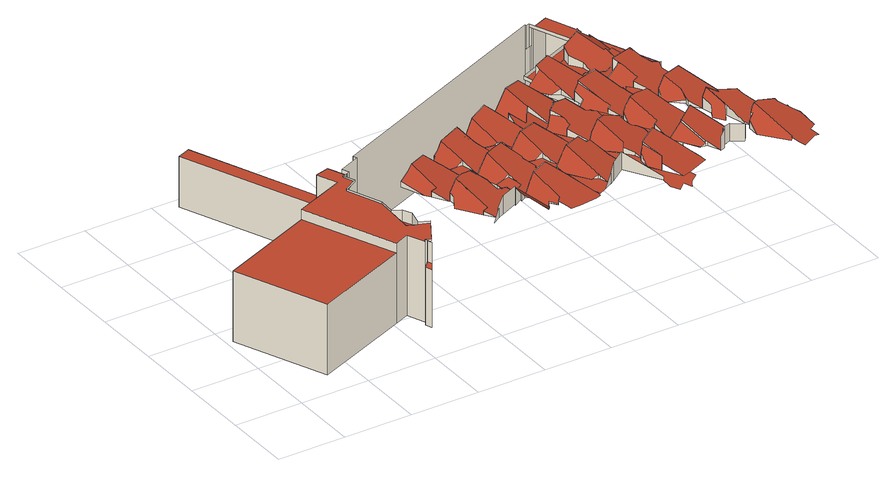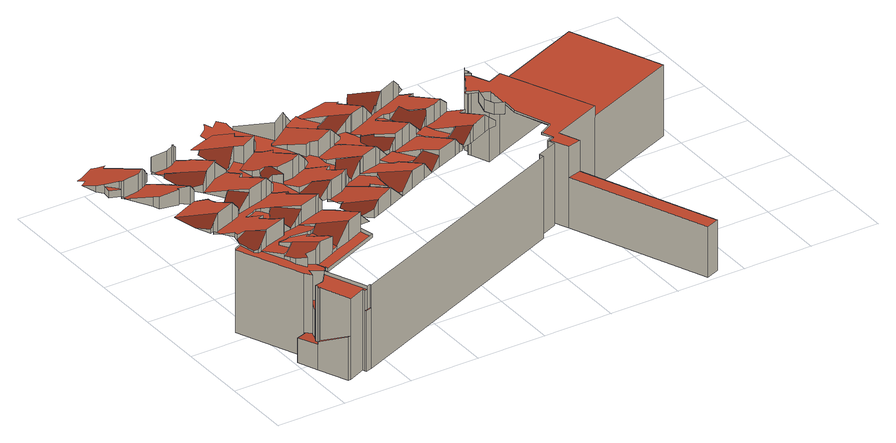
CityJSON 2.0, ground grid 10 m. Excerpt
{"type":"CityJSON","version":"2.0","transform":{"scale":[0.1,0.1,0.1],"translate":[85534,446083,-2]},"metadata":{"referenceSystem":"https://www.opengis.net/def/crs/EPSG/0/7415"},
"CityObjects":{
"building1":{"type":"Building","attributes":{"b3_bag_bag_overlap":0,"b3_dak_type":"slanted","b3_h_dak_50p":11.26,"b3_h_dak_70p":11.71,"b3_h_dak_max":13.8,"b3_h_dak_min":2.45,"b3_h_maaiveld":-1.13,"b3_kas_warenhuis":false,"b3_mutatie_ahn3_ahn4":false,"b3_opp_buitenmuur":5806.16,"b3_opp_dak_plat":4309.82,"b3_opp_dak_schuin":2572.36,"b3_opp_grond":4944.99,"b3_opp_scheidingsmuur":287.2,"b3_reconstructie_onvolledig":false,"b3_rmse_lod12":1.42,"b3_rmse_lod13":1.18,"b3_rmse_lod22":0.489,"b3_val3dity_lod12":"[]","b3_val3dity_lod13":"[]","b3_val3dity_lod22":"[]","b3_volume_lod12":63354.3,"b3_volume_lod13":62897.7,"b3_volume_lod22":61337.05,"geconstateerd":false,"oorspronkelijkbouwjaar":1964,"status":"Pand in gebruik"},"children":["building1-1"]},
"building1-1":{"type":"BuildingPart","parents":["building1"],"geometry":[{"type":"MultiSurface","lod":"2.2","boundaries":[[[0,1,2,3]],[[4,5,1,0]],[[6,4,0,3]],[[3,2,7,6]],[[8,4,6,9]],[[9,6,7,10,11]],[[12,13,5,4,8]],[[14,15,16,17]],[[18,19,15,14]],[[17,20,18,14]],[[21,20,17,22]],[[11,10,23,24]],[[25,18,20,21]],[[26,27,19,18,25]],[[28,24,23,27,26]],[[29,30,24,28]],[[31,32,33,34]],[[34,33,35,36]],[[37,38,30,29]],[[39,40,41,42,43,12,8,9,11,24,30,38,31,34,36,44,45]],[[46,47,48,49]],[[50,51,47,46]],[[33,32,52,53,35]],[[54,44,36,55]],[[55,36,35,53,56]],[[57,52,32,31,58]],[[59,45,44,54]],[[58,31,38,37]],[[49,60,50,46]],[[43,49,48,13,12]],[[56,53,52,57]],[[61,39,45,59]],[[42,60,49,43]],[[60,62,51,50]],[[63,40,39,61]],[[64,41,40,63]],[[41,65,62,60,42]],[[66,67,65,41,64]],[[68,69,67,66]],[[70,71,69,68]],[[72,73,74]],[[75,76,71,70]],[[77,78,73,72]],[[79,80,81]],[[80,79,82]],[[72,74,80,82,83,77]],[[84,85,86]],[[87,88,85,84]],[[83,89,78,77]],[[90,91,87,84,86,92,93]],[[94,92,95]],[[96,97,98]],[[92,94,93]],[[99,100,76,75]],[[91,101,88,87]],[[102,103,95]],[[104,102,97,96]],[[105,90,93]],[[90,105,91]],[[106,107,103,102,104]],[[108,109,89,83]],[[110,111,101,91]],[[112,113,114,115,108,83,82,79,81,88,101,111,116,117,118,119]],[[120,121,107,106]],[[122,123,116,111,110]],[[124,125,109,108]],[[114,126,115]],[[113,127,128,126,114]],[[126,128,129]],[[130,117,116,123]],[[125,124,131]],[[112,132,127,113]],[[133,134,131,124,108,115,126,129]],[[135,136,123,122]],[[137,138,121,120]],[[139,140,118,117,130]],[[141,142,143]],[[136,135,143]],[[118,140,119]],[[132,112,119]],[[142,141,144]],[[140,139,145]],[[146,133,129]],[[147,148,138,137]],[[142,144,149,150,151,152,153,145,139,130,123,136,143]],[[133,154,134]],[[155,131,134]],[[156,157,131,155]],[[154,133,146,158]],[[127,132,119,140,145,159,160,161,162,163,164,158,146,129,128]],[[165,166,157,156]],[[167,149,144]],[[153,168,159,145]],[[169,170,148,147]],[[151,171,152]],[[168,153,152]],[[172,151,150]],[[173,174,166,165]],[[149,175,150]],[[159,168,160]],[[176,173,165,156,155,134,154,158,177,178]],[[179,180,175,149,167]],[[181,182,183,169,147,137,184,185]],[[176,186,174,173]],[[171,151,172,187]],[[183,188,189,170,169]],[[190,161,160]],[[180,179,191]],[[192,193,194,195,196,197,198,199,200,201,202,203,204,205,191,179,167,144,141,143,135,122,110,91,105,93,94,95,103,107,121,138,148,170,189,206,207]],[[188,183,182]],[[171,187,203,202,190,160,168,152]],[[164,177,158]],[[162,208,163]],[[209,181,185]],[[161,210,208,162]],[[178,211,186,176]],[[212,204,213,187,172,150,175,180,191]],[[177,164,163]],[[214,206,189,188]],[[215,216,181,209]],[[217,218,219,214,188,182,181,216]],[[202,220,210,161,190]],[[221,217,216,215]],[[205,212,191]],[[213,203,187]],[[212,205,204]],[[217,221,222,218]],[[203,213,204]],[[219,207,206,214]],[[201,223,220,202]],[[224,225,178,177,163,208,210,220,223,226,227,228,229]],[[225,230,231,211,178]],[[232,192,207,219]],[[233,234,235,236,237,238,239,232,219,218,222,240,241,242]],[[200,243,226,223,201]],[[224,244,230,225]],[[229,245,246,244,224]],[[245,229,228]],[[244,246,247]],[[239,193,192,232]],[[248,249,231,230]],[[199,250,243,200]],[[251,252,227,226,243]],[[227,252,228]],[[198,253,250,199]],[[254,255,194,193,239]],[[230,244,247,256,257,248]],[[197,258,253,198]],[[259,196,195]],[[194,255,195]],[[260,261,252,251]],[[196,259,262,258,197]],[[263,260,251,243,250,253,258,264,265,266]],[[249,248,257]],[[258,262,264]],[[267,256,247]],[[268,238,237]],[[238,268,269]],[[255,254,270]],[[261,271,272]],[[263,273,271,261,260]],[[261,272,274,275,276,277,278,267,247,246,245,228,252]],[[279,265,264]],[[280,266,265,279]],[[256,267,278]],[[266,281,273,263]],[[239,238,269,282,283,284,270,254]],[[285,286,249,257,256,278]],[[281,266,280,287]],[[236,288,237]],[[289,282,269]],[[286,290,249]],[[259,195,255,270,291,292,293,294,295,296,297,298,287,280,279,264,262]],[[277,285,278]],[[299,283,282,289]],[[284,291,270]],[[300,272,271,273,281,287,301,302]],[[303,284,283]],[[291,284,303,304,292]],[[292,304,293]],[[305,294,293]],[[285,277,276,306]],[[300,274,272]],[[306,276,275]],[[307,308,309,310,311,312,313,314,315,299,289,269,268,237,288]],[[315,316,283,299]],[[274,317,275]],[[318,295,294,305]],[[298,301,287]],[[318,305,293,304,303,283,316,314,319,320,321]],[[301,298,297,322]],[[322,297,296]],[[302,323,317,274,300]],[[316,315,314]],[[295,324,296]],[[325,310,309]],[[321,326,324,295,318]],[[327,328,290,286]],[[313,319,314]],[[319,313,312,320]],[[310,329,311]],[[320,312,311]],[[286,285,306,275,317,323,330,331,332,333,334,327]],[[335,336,329,310,325]],[[337,330,323,302]],[[338,337,302,301,322,296,324,326,339,340,341,342]],[[343,344,339,326,321]],[[345,331,330,337]],[[346,347,328,327]],[[334,348,349]],[[350,332,331,345]],[[333,351,348,334]],[[352,353,354,336,335]],[[320,311,329,336,354,355,356,357,358,359,360,343,321]],[[361,333,332,350]],[[338,362,337]],[[363,364,346,327,334,349]],[[365,340,339,344]],[[340,365,341]],[[360,366,344,343]],[[342,367,368,362,338]],[[369,370,351,333,361]],[[367,342,341]],[[347,346,364]],[[371,369,361,350,345,337,362,372,373,374]],[[375,363,349]],[[362,368,372]],[[359,376,366,360]],[[377,378,363,375]],[[379,355,354,353]],[[358,380,376,359]],[[381,373,372]],[[382,383,353,352]],[[384,385,386,377,375,349,348,351,370,387,388]],[[389,369,371]],[[378,377,386]],[[357,380,358]],[[355,379,356]],[[390,391,374,373,381]],[[392,387,370,369,389]],[[374,391,371]],[[364,363,378,386,393,394,395,347]],[[396,397,398]],[[399,400,398]],[[401,402,391,390]],[[403,404,397,396]],[[395,405,347]],[[404,403,406]],[[407,388,387,392]],[[376,380,357,356,379,353,383,408,409,410,411,412,413,414,415,416,417,418,419,420,421,422,423,424,425,406,403,396,398,400,426,427,401,390,381,372,368,367,341,365,344,366]],[[389,371,391,402,428,429,430,407,392]],[[431,401,427]],[[432,426,400,399]],[[428,402,401,431]],[[385,393,386]],[[399,398,397,404,406,433,434,435,432]],[[436,437,384,388,407,438]],[[438,407,430,439]],[[393,385,384,437]],[[419,440,420]],[[426,441,427]],[[425,433,406]],[[439,430,429]],[[418,440,419]],[[442,421,420]],[[435,443,441,426,432]],[[444,445,437,436]],[[446,442,420,440,418,447,448]],[[433,449,434]],[[449,433,425,424,450]],[[446,422,421,442]],[[447,418,451]],[[422,452,423]],[[450,424,423]],[[453,454,455,100,99]],[[448,456,452,422,446]],[[457,458,405,395]],[[459,448,447]],[[443,460,461,462,463,464,465,466,467,444,436,438,439,429,428,431,427,441]],[[468,469,457,395,394,393,437,445,470,471,472]],[[473,460,443,435]],[[467,470,445,444]],[[474,475,456,448,459]],[[476,477,458,457]],[[473,435,434,449,450,423,452,456,475,478,479,480,481,482,483,484]],[[485,467,466,486]],[[487,488,471,470,467,485]],[[489,490,474,459,447,451,417,416,491,492,493]],[[494,468,472]],[[486,466,465]],[[471,488,472]],[[477,476,495]],[[457,469,496,495,476]],[[484,497,461,460,473]],[[468,494,498,469]],[[469,498,496]],[[488,487,499]],[[490,500,475,474]],[[501,483,482]],[[502,499,487,485,486,465,503,504,505]],[[483,501,497,484]],[[464,503,465]],[[506,507,462,461,497]],[[462,507,463]],[[508,509,507,506]],[[503,464,463]],[[508,506,497,501,482,481,510,511,512]],[[480,510,481]],[[509,508,512]],[[502,513,499]],[[514,505,504]],[[479,515,516,510,480]],[[510,516,511]],[[517,518,500,490]],[[505,514,519]],[[515,479,478]],[[520,521,522,523]],[[518,524,525,526,527,528,529,530,531,519,514,504,503,463,507,509,512,511,516,515,478,475,500]],[[522,532,523]],[[489,533,534]],[[535,536,513]],[[537,521,520]],[[538,539,536,535]],[[524,517,490,489,534,540,541,542]],[[521,537,539]],[[543,544,545,546,547,538,535,513,502,505,519,531]],[[547,548,549,539,538]],[[550,528,527]],[[551,552,532,522]],[[518,517,524]],[[553,543,531,554]],[[552,555,556,557]],[[554,531,530]],[[558,524,542]],[[543,553,544]],[[524,559,525]],[[560,529,528,550]],[[561,541,540]],[[542,541,561]],[[562,547,546]],[[563,526,525]],[[529,564,530]],[[565,566,548,547,562]],[[526,567,568,560,550,527]],[[568,569,564,529,560]],[[570,571,559,524,558]],[[567,526,563]],[[572,573,574]],[[575,576,555,552,551]],[[577,578,570,558,542,561,574,573,579]],[[573,572,579]],[[551,522,521,539,549,548,566,580,581,582,575]],[[583,577,579]],[[584,577,583,585,586]],[[587,578,577,584]],[[588,589,569,568]],[[590,570,578,587]],[[586,585,591]],[[592,593,591]],[[594,595,593,592,596]],[[597,598,580,566,565]],[[599,600,595,594]],[[601,602,600,599]],[[603,604,571,570,590]],[[605,606,607,588,568,567,563,525,559,571,604,608,609,610,611]],[[607,612,613,589,588]],[[582,614,615]],[[616,617,576,575]],[[618,619,620,621,603,590,587,584,586,591,593,595,600,602,622,623]],[[624,622,602,601]],[[598,597,625]],[[581,614,582]],[[626,581,580,598]],[[627,628,616,575,582,615]],[[629,630,627,615]],[[631,632,581,626]],[[627,630,628]],[[633,634,635,636]],[[637,638,634,633]],[[639,640,630,629]],[[606,641,612,607]],[[633,636,642,643,644,645,631,626,598,625,646]],[[557,556,647,648]],[[636,635,642]],[[649,650,638,637]],[[651,652,640,639]],[[605,653,641,606]],[[645,654,632,631]],[[630,640,655,656,657,658,616,628]],[[611,659,660,653,605]],[[661,655,640]],[[662,663,650,649]],[[664,608,604,603]],[[665,666,623,622,624]],[[667,662,649,637,633,646,625,597,565,562,546,545,544,553,554,530,564,569,589,613,668,669,670,671,672,673,674,675,676,677,678,679,680,681,682,683,684]],[[653,660,685,686]],[[687,688,668,613,612]],[[658,689,617,616]],[[690,645,644]],[[691,692,693,642,635,634,638,650,663,694]],[[693,643,642]],[[689,695,696,697,647,556,555,576,617]],[[641,653,686,698,699,700,701,687,612]],[[702,657,656,703]],[[610,704,659,611]],[[705,658,657,702]],[[704,610,609]],[[620,706,621]],[[664,603,621,706,707,708]],[[686,685,698]],[[643,693,692]],[[703,656,655,661]],[[709,620,619]],[[706,620,709,707]],[[701,710,688,687]],[[711,712,652,651]],[[713,714,666,665]],[[618,623,666]],[[710,701,700]],[[715,716,654,645,690]],[[608,664,708]],[[717,718,699,698]],[[699,718,700]],[[667,694,663,662]],[[719,669,668,688]],[[692,691,683,682,720,715,690,644,643]],[[718,717,721]],[[691,684,683]],[[684,691,694,667]],[[722,670,669,719]],[[722,719,688,710,700,718,721,723,724,725]],[[726,705,702,703,661,640,652,712,727,728,729,730]],[[726,695,689,658,705]],[[581,632,654,716,731,732,733,734,735,736,737,738,727,711,651,639,629,615,614]],[[720,731,716,715]],[[680,732,731,720,681]],[[712,711,727]],[[681,720,682]],[[739,723,721]],[[725,671,670,722]],[[740,723,739,741,742]],[[742,741,743]],[[744,745,746]],[[723,740,724]],[[747,743,745,744]],[[748,749,750]],[[747,744,746,751,752,753,754]],[[755,752,751]],[[754,756,743,747]],[[757,758,749,748]],[[759,760,761,762]],[[762,761,763]],[[752,755,760,759]],[[764,753,752]],[[754,753,764]],[[738,728,727]],[[765,763,758,757]],[[740,742,743,756,766,767,725,724]],[[768,765,757,748,750,769,770,771]],[[679,772,733,732,680]],[[768,773,763,765]],[[774,775,454,453]],[[776,777,696,695,726]],[[778,779,756,754]],[[729,780,730]],[[781,782,783,775,774]],[[728,738,737,780,729]],[[771,784,773,768]],[[785,697,696,777]],[[786,787,455,454]],[[648,647,697,785,788]],[[783,789,786,454,775]],[[790,777,776]],[[767,672,671,725]],[[791,792,779,778]],[[780,737,736]],[[788,785,793,794]],[[795,789,783,782]],[[796,797,782,781]],[[789,798,787,786]],[[799,800,798,789,795]],[[801,802,777,790]],[[801,790,776,726,730,780,736,803,804,805,806]],[[807,808,784,771]],[[794,793,809,810,797,796]],[[797,810,811,812]],[[808,813,814,815,816,817,818,791,778,754,764,752,759,762,763,773,784]],[[772,679,678]],[[806,819,802,801]],[[820,821,809,793]],[[735,803,736]],[[822,734,733,772]],[[805,823,819,806]],[[818,824,792,791]],[[812,811,825,826]],[[803,827,828,804]],[[804,828,823,805]],[[802,819,823,828,827,829,830,831,832,833,834,835,820,793,785,777]],[[734,829,827,803,735]],[[825,811,810,809,821,836,837,838]],[[839,675,674]],[[676,840,677]],[[841,842,822,772,678,677,840,843,844]],[[675,839,845,840,676]],[[835,836,821,820]],[[846,847,673,672,767]],[[812,826,848,849,850,851,852,853,799,795,782,797]],[[853,854,855,800,799]],[[856,813,808,807]],[[842,830,829,734,822]],[[840,845,843]],[[857,858,859,860,861,862,856,807,771,770,863,864,865,866,867]],[[673,847,674]],[[834,868,869,836,835]],[[826,825,838,848]],[[766,870,871,846,767]],[[836,869,872,837]],[[817,873,824,818]],[[844,832,831,841]],[[841,831,830,842]],[[868,874,875,876]],[[871,877,847,846]],[[837,872,878,838]],[[816,879,873,817]],[[877,871,870]],[[833,880,874,868,834]],[[881,833,832,844]],[[848,838,878,882,849]],[[862,883,814,813,856]],[[882,878,872,869,868,876,884,885,886,887]],[[852,888,854,853]],[[814,883,815]],[[889,883,862]],[[861,890,889,862]],[[891,892,855,854]],[[879,816,815]],[[849,882,887,850]],[[876,875,893,884]],[[851,894,888,852]],[[888,894,895,891,854]],[[850,887,886,894,851]],[[860,896,890,861]],[[890,896,897,889]],[[895,885,898,892,891]],[[894,886,885,895]],[[897,899,883,889]],[[884,893,898,885]],[[859,900,901,896,860]],[[896,901,899,897]],[[900,859,858]]],"semantics":{"surfaces":[{"type":"WallSurface","on_footprint_edge":true},{"type":"RoofSurface"},{"type":"WallSurface","on_footprint_edge":false}],"values":[0,0,1,0,2,0,0,0,0,1,2,0,2,0,0,2,2,2,2,1,0,0,1,2,2,2,2,2,1,0,2,2,2,0,2,2,0,0,0,0,2,0,2,2,2,1,2,2,2,1,2,2,2,0,2,2,2,2,2,2,2,2,1,2,2,2,2,2,2,2,2,2,1,2,2,2,2,2,2,2,2,2,2,2,1,2,2,2,2,1,2,2,2,2,2,2,2,2,2,2,1,2,1,2,2,2,2,2,1,2,1,2,2,2,2,2,1,2,2,2,1,2,2,2,2,2,2,2,2,2,1,2,2,1,2,2,2,2,2,2,2,2,2,2,2,2,1,2,2,2,2,2,1,2,2,2,2,2,2,2,2,1,2,2,2,2,1,1,2,2,2,2,1,2,2,2,1,2,2,2,2,2,2,2,1,2,2,2,2,1,2,2,2,2,2,2,2,2,2,2,2,2,1,2,2,1,2,2,2,2,2,2,2,1,2,2,1,2,2,2,2,2,2,2,1,2,2,2,2,2,2,2,2,1,2,2,2,2,2,2,2,1,2,2,2,2,2,2,2,1,1,2,2,2,2,1,2,2,2,2,2,2,2,2,2,2,2,1,2,2,2,2,2,2,0,2,2,2,1,1,2,2,2,2,1,2,2,1,2,2,2,2,1,2,2,2,2,2,2,1,2,2,2,2,2,2,1,2,2,2,2,2,2,2,2,2,1,1,2,2,2,2,2,1,2,1,2,2,2,2,2,2,2,2,2,2,2,2,2,2,2,2,2,1,2,2,2,2,2,1,2,1,2,2,2,2,2,2,2,2,2,2,2,2,1,2,2,2,1,2,2,2,2,1,2,2,2,2,2,2,2,1,2,2,2,2,2,2,1,2,2,2,2,2,1,2,2,2,2,1,2,1,1,2,2,2,2,2,1,2,2,2,2,2,2,2,2,2,2,2,2,2,2,2,2,1,2,2,2,2,1,1,2,1,2,2,2,2,2,2,2,2,2,2,2,2,1,2,2,2,2,2,2,2,2,2,2,1,1,2,2,2,2,2,2,2,2,2,2,0,2,1,2,2,2,2,2,2,2,0,0,2,1,2,2,2,1,2,2,2,2,2,2,2,2,2,2,1,2,1,2,2,1,2,2,2,1,0,2,2,2,1,2,2,2,1,2,2,2,2,0,2,2,2,2,0,2,2,2,1,2,2,2,2,0,2,2,0,2,1,2,2,1,0,2,2,0,2,2,2]}}]}
},
"vertices":[
[9,172,113],[9,172,9],[64,39,9],[64,39,113],[149,230,113],[149,230,9],[205,97,113],[205,97,9],[149,230,128],[205,97,127],[227,106,9],[227,106,127],[223,260,128],[223,260,9],[234,74,94],[234,74,9],[238,65,9],[238,65,93],[238,76,100],[238,76,9],[241,70,99],[241,70,130],[238,65,130],[238,81,9],[238,81,127],[238,76,130],[240,76,130],[240,76,9],[238,81,130],[245,77,130],[245,77,127],[253,121,127],[253,121,113],[239,127,113],[239,127,127],[241,163,113],[241,163,127],[268,115,130],[268,115,127],[243,250,127],[236,267,128],[242,269,128],[231,295,128],[211,290,128],[242,187,127],[222,238,127],[131,484,83],[131,484,9],[211,290,9],[211,290,83],[150,492,83],[150,492,9],[259,144,113],[253,157,113],[242,187,130],[241,163,130],[253,157,130],[259,144,130],[253,121,130],[222,238,130],[231,295,83],[243,250,130],[231,295,9],[236,267,130],[242,269,130],[242,269,9],[242,268,130],[242,268,9],[247,271,130],[247,271,9],[243,281,130],[243,281,9],[282,205,138],[282,205,130],[295,171,130],[274,294,130],[274,294,9],[294,207,148],[294,207,130],[301,163,139],[301,163,130],[314,142,130],[310,166,139],[301,210,155],[316,134,140],[316,134,130],[310,124,130],[315,142,143],[315,142,130],[301,210,130],[340,94,137],[328,148,156],[332,91,130],[339,94,136],[332,91,136],[342,77,130],[344,74,144],[344,74,130],[333,67,130],[272,300,130],[272,300,9],[328,148,130],[343,75,130],[343,75,129],[343,75,144],[340,94,136],[354,80,156],[354,80,129],[326,221,154],[326,221,130],[341,154,156],[341,154,130],[355,177,135],[341,199,145],[340,201,146],[339,201,146],[355,156,128],[358,161,129],[360,162,129],[356,174,134],[379,91,156],[379,91,130],[355,156,155],[355,156,154],[332,224,147],[332,224,130],[340,201,145],[341,199,134],[340,201,134],[350,201,134],[358,161,147],[346,227,130],[355,177,134],[353,201,130],[346,226,130],[367,137,147],[367,137,145],[379,90,155],[379,90,129],[360,162,145],[360,162,134],[372,120,140],[372,120,145],[368,133,145],[377,120,140],[368,166,134],[353,201,134],[391,96,140],[391,96,130],[385,120,130],[382,128,130],[378,140,130],[373,159,130],[370,167,130],[353,201,123],[346,227,131],[345,229,131],[345,229,130],[364,201,134],[370,167,134],[371,167,134],[379,171,133],[377,174,133],[376,182,134],[372,201,134],[351,232,138],[351,232,130],[385,120,139],[370,167,133],[392,94,140],[392,94,129],[378,140,125],[378,140,131],[350,233,139],[350,233,130],[385,120,129],[356,234,144],[372,201,141],[364,238,154],[390,112,135],[390,112,130],[413,64,125],[402,92,131],[398,98,133],[404,51,138],[408,56,133],[356,234,130],[392,140,136],[398,98,130],[398,98,129],[379,171,142],[402,116,135],[442,119,130],[443,119,130],[451,119,129],[447,129,133],[443,142,138],[445,144,138],[435,159,145],[436,162,146],[422,189,157],[408,184,157],[393,177,157],[401,139,143],[405,124,137],[406,118,135],[410,105,130],[419,109,130],[377,174,130],[413,64,133],[379,171,129],[364,238,130],[406,118,136],[401,139,139],[410,105,145],[416,69,133],[416,69,131],[423,58,131],[428,63,139],[419,109,156],[393,177,130],[423,58,133],[423,58,137],[408,184,131],[405,226,146],[397,252,156],[422,189,131],[427,190,131],[423,196,133],[406,223,145],[397,252,148],[397,252,131],[442,119,157],[475,49,129],[478,50,129],[482,52,129],[481,57,131],[478,61,132],[460,92,146],[443,119,157],[429,47,133],[432,42,131],[446,44,130],[422,189,151],[405,226,145],[406,223,133],[405,226,133],[417,224,133],[412,258,132],[412,258,131],[436,162,143],[427,190,145],[427,190,133],[435,159,144],[451,119,149],[451,119,133],[426,222,125],[414,255,131],[445,144,137],[443,142,133],[432,192,138],[432,192,133],[445,144,133],[441,183,131],[448,148,133],[449,150,131],[445,165,131],[426,222,133],[460,92,133],[473,89,133],[467,118,133],[432,192,127],[438,194,133],[441,183,129],[452,199,133],[446,212,133],[443,219,133],[437,220,133],[434,221,133],[449,150,133],[445,165,133],[445,165,123],[475,89,131],[469,117,131],[468,118,132],[437,220,136],[428,265,153],[457,163,133],[481,57,132],[475,89,132],[428,265,131],[468,118,133],[469,118,133],[469,120,133],[467,130,133],[478,135,132],[475,140,133],[470,149,133],[467,162,133],[469,117,133],[452,199,149],[467,162,141],[459,201,156],[468,118,131],[469,118,132],[467,130,137],[443,219,136],[482,52,132],[493,57,132],[494,58,132],[506,65,132],[505,69,132],[501,82,132],[499,84,132],[493,86,132],[491,86,132],[491,86,131],[452,199,128],[478,135,149],[499,84,137],[501,82,137],[486,138,158],[470,149,136],[459,201,128],[478,135,130],[506,65,147],[486,138,131],[454,277,157],[454,277,131],[506,65,131],[485,210,131],[485,211,131],[489,211,131],[490,211,131],[478,233,140],[513,70,157],[513,70,131],[485,210,155],[505,179,142],[512,150,131],[512,151,131],[512,154,132],[512,168,137],[512,150,156],[512,150,132],[485,211,155],[474,286,138],[474,286,131],[478,233,134],[481,246,136],[489,211,150],[490,211,129],[536,86,158],[536,86,132],[536,86,131],[544,91,131],[546,94,132],[547,95,132],[535,114,140],[525,142,151],[519,140,151],[490,211,150],[505,179,141],[485,268,130],[483,274,131],[512,151,132],[519,140,132],[512,168,132],[505,179,132],[506,217,131],[506,217,129],[507,215,131],[512,188,132],[513,189,131],[513,206,127],[485,268,140],[525,142,132],[495,243,134],[495,243,123],[544,91,132],[535,114,132],[513,189,132],[566,36,137],[566,36,132],[522,227,130],[509,262,137],[503,255,136],[511,218,129],[519,225,129],[506,217,132],[513,206,132],[513,206,131],[511,218,137],[509,262,145],[508,264,145],[499,297,157],[533,148,132],[533,148,131],[532,150,132],[531,155,133],[531,155,132],[522,191,132],[522,191,131],[534,145,132],[534,145,130],[499,297,131],[543,135,132],[519,225,148],[565,19,132],[565,18,132],[572,6,131],[584,17,131],[589,4,131],[592,10,131],[595,15,131],[608,25,131],[606,36,131],[594,32,131],[578,58,131],[567,74,132],[567,75,132],[568,91,132],[572,94,132],[572,95,132],[569,106,132],[559,117,132],[541,163,132],[540,165,132],[531,197,144],[529,208,148],[527,213,149],[522,191,143],[541,163,146],[559,117,134],[564,125,143],[553,168,159],[522,227,156],[522,227,131],[519,225,155],[527,213,150],[567,74,131],[541,163,131],[568,91,143],[553,168,131],[532,235,157],[532,235,131],[572,94,148],[585,68,145],[574,96,152],[559,117,141],[569,106,136],[578,58,142],[572,94,131],[626,447,132],[626,447,98],[626,447,9],[574,96,131],[525,308,154],[525,308,131],[574,96,156],[566,174,131],[587,170,127],[585,181,131],[585,182,132],[580,210,141],[565,215,145],[564,215,145],[550,238,155],[549,264,136],[553,266,136],[550,238,128],[557,240,127],[553,252,131],[566,174,158],[600,113,159],[600,113,132],[533,311,144],[533,311,131],[612,122,132],[607,144,140],[600,150,143],[594,152,145],[591,156,147],[589,161,149],[587,170,152],[550,238,156],[564,215,146],[557,240,148],[557,240,131],[632,60,136],[608,101,154],[629,45,132],[637,48,132],[634,56,135],[549,264,131],[547,299,131],[556,267,131],[587,170,148],[553,266,131],[573,242,132],[608,101,132],[589,161,148],[574,242,131],[580,210,132],[576,227,132],[579,229,128],[585,181,147],[585,181,132],[593,168,141],[593,168,132],[600,150,137],[602,165,132],[602,166,132],[574,242,132],[579,229,132],[607,144,132],[600,150,132],[623,114,136],[623,114,132],[582,230,132],[561,286,132],[572,281,140],[564,317,153],[543,315,131],[628,115,132],[627,120,132],[623,144,132],[603,172,132],[605,188,132],[609,190,132],[607,192,132],[596,209,132],[564,317,132],[632,60,132],[636,63,132],[581,244,140],[581,244,132],[572,281,132],[578,259,146],[578,259,132],[632,91,132],[636,99,126],[628,112,132],[597,211,134],[602,213,140],[600,219,142],[600,220,142],[585,262,154],[585,262,132],[578,259,131],[605,188,143],[562,324,156],[562,324,132],[597,211,139],[596,209,139],[562,324,127],[557,344,127],[557,344,132],[628,115,134],[628,115,130],[609,190,147],[636,99,132],[585,262,158],[623,144,141],[609,190,131],[590,264,158],[590,264,132],[630,149,141],[618,193,158],[618,193,130],[647,118,153],[647,118,128],[649,78,132],[649,78,131],[637,98,132],[587,335,157],[587,335,127],[656,77,136],[645,117,151],[650,78,132],[618,273,132],[623,275,132],[611,296,141],[656,77,132],[656,77,139],[658,76,132],[658,76,138],[645,117,154],[628,197,158],[628,197,130],[647,118,154],[666,60,132],[667,58,132],[667,58,131],[674,61,158],[674,61,131],[667,58,151],[618,273,158],[618,273,153],[673,63,159],[673,63,132],[677,66,159],[677,66,132],[671,136,157],[671,136,130],[663,172,144],[662,174,145],[649,201,156],[681,144,132],[680,145,132],[679,146,133],[679,147,133],[649,201,151],[649,201,129],[611,296,136],[615,298,136],[611,345,132],[611,345,127],[705,76,132],[704,77,132],[700,84,135],[689,104,144],[687,70,132],[707,65,128],[687,70,158],[635,237,143],[623,275,147],[619,301,131],[619,302,132],[619,301,137],[619,301,132],[629,277,141],[629,277,132],[638,233,141],[638,233,132],[641,235,132],[641,235,138],[645,221,136],[645,221,132],[622,302,137],[622,302,132],[662,174,144],[645,242,132],[649,249,127],[638,273,132],[637,277,132],[636,237,143],[650,384,127],[650,384,132],[650,217,134],[650,217,132],[626,300,136],[626,300,132],[663,172,143],[637,277,131],[632,307,132],[630,320,132],[619,336,132],[621,350,132],[679,147,132],[663,172,132],[632,307,135],[656,220,134],[656,220,132],[681,144,144],[707,65,153],[707,65,132],[670,226,134],[666,204,127],[672,205,127],[673,212,129],[685,217,129],[713,227,128],[722,230,128],[717,240,132],[707,256,139],[709,266,142],[699,269,145],[692,280,149],[685,296,156],[652,285,157],[656,279,154],[660,272,151],[666,249,143],[657,245,142],[671,177,132],[671,177,133],[666,204,132],[666,204,130],[621,350,127],[637,277,134],[657,245,132],[651,253,132],[649,249,132],[670,226,132],[647,361,127],[656,365,127],[651,379,127],[671,181,132],[672,196,127],[669,199,130],[666,201,132],[619,336,146],[630,320,140],[679,146,132],[621,350,152],[700,84,136],[703,87,132],[696,125,132],[700,84,132],[666,201,129],[649,295,134],[649,295,132],[708,65,153],[708,65,132],[654,278,149],[654,278,130],[672,196,132],[672,196,131],[672,205,137],[656,279,152],[675,192,132],[673,212,142],[692,177,137],[693,190,146],[685,217,156],[647,361,159],[655,298,134],[672,305,138],[667,325,146],[664,324,145],[656,279,130],[652,285,131],[685,296,131],[696,301,131],[682,333,138],[676,330,138],[667,325,138],[672,305,134],[692,177,132],[692,177,141],[691,170,132],[691,170,139],[702,155,132],[706,140,143],[706,140,132],[701,130,132],[702,155,149],[726,83,144],[726,83,132],[725,65,132],[711,115,132],[718,127,147],[718,128,147],[710,159,159],[718,127,132],[710,159,132],[733,86,150],[733,86,132],[719,125,147],[719,125,132],[726,96,132],[726,96,135],[731,88,132],[718,128,148],[731,88,151],[744,174,132],[713,227,155],[735,91,156],[754,29,132],[757,31,136],[739,93,160],[685,296,154],[735,91,133],[627,445,132],[627,445,98],[656,365,154],[656,365,131],[722,148,154],[722,148,132],[667,325,144],[632,447,132],[632,447,127],[632,447,98],[739,93,133],[651,379,131],[635,450,98],[635,450,9],[651,379,132],[636,448,98],[656,365,153],[723,152,155],[723,152,132],[656,385,131],[656,385,132],[636,448,127],[657,387,132],[657,387,127],[636,448,9],[637,444,127],[637,444,9],[667,358,146],[667,358,131],[682,333,135],[679,341,137],[677,352,139],[669,366,145],[748,97,159],[748,97,133],[656,385,87],[657,387,87],[658,387,87],[658,387,127],[769,96,129],[772,95,129],[770,105,132],[768,110,135],[752,138,146],[749,147,150],[669,366,131],[672,374,131],[672,374,88],[696,301,141],[677,352,131],[749,147,132],[668,400,87],[668,400,127],[682,333,131],[679,341,131],[696,301,130],[701,302,130],[705,298,130],[710,274,130],[721,280,130],[681,376,131],[674,385,131],[674,385,88],[678,397,87],[676,402,87],[707,256,132],[709,266,135],[705,298,132],[701,302,135],[710,272,132],[710,274,132],[709,266,132],[722,230,144],[722,230,132],[676,402,127],[681,403,127],[680,406,127],[681,412,127],[679,410,127],[662,455,127],[662,455,73],[662,455,9],[769,96,155],[789,39,132],[799,46,132],[793,69,141],[786,77,145],[773,91,152],[772,95,154],[754,29,137],[760,20,132],[765,14,129],[788,27,129],[794,28,128],[681,376,44],[674,385,45],[736,211,132],[727,232,138],[678,397,45],[752,138,132],[681,376,9],[680,378,9],[680,378,44],[727,232,132],[676,402,45],[768,110,132],[721,280,9],[721,280,132],[681,403,45],[772,95,132],[696,384,45],[684,413,46],[681,412,46],[680,406,45],[679,410,49],[772,95,142],[773,91,142],[666,456,73],[666,456,9],[696,384,9],[681,412,50],[684,413,50],[786,77,142],[787,90,142],[684,413,9],[787,90,132],[793,69,132],[786,77,132]
]}
